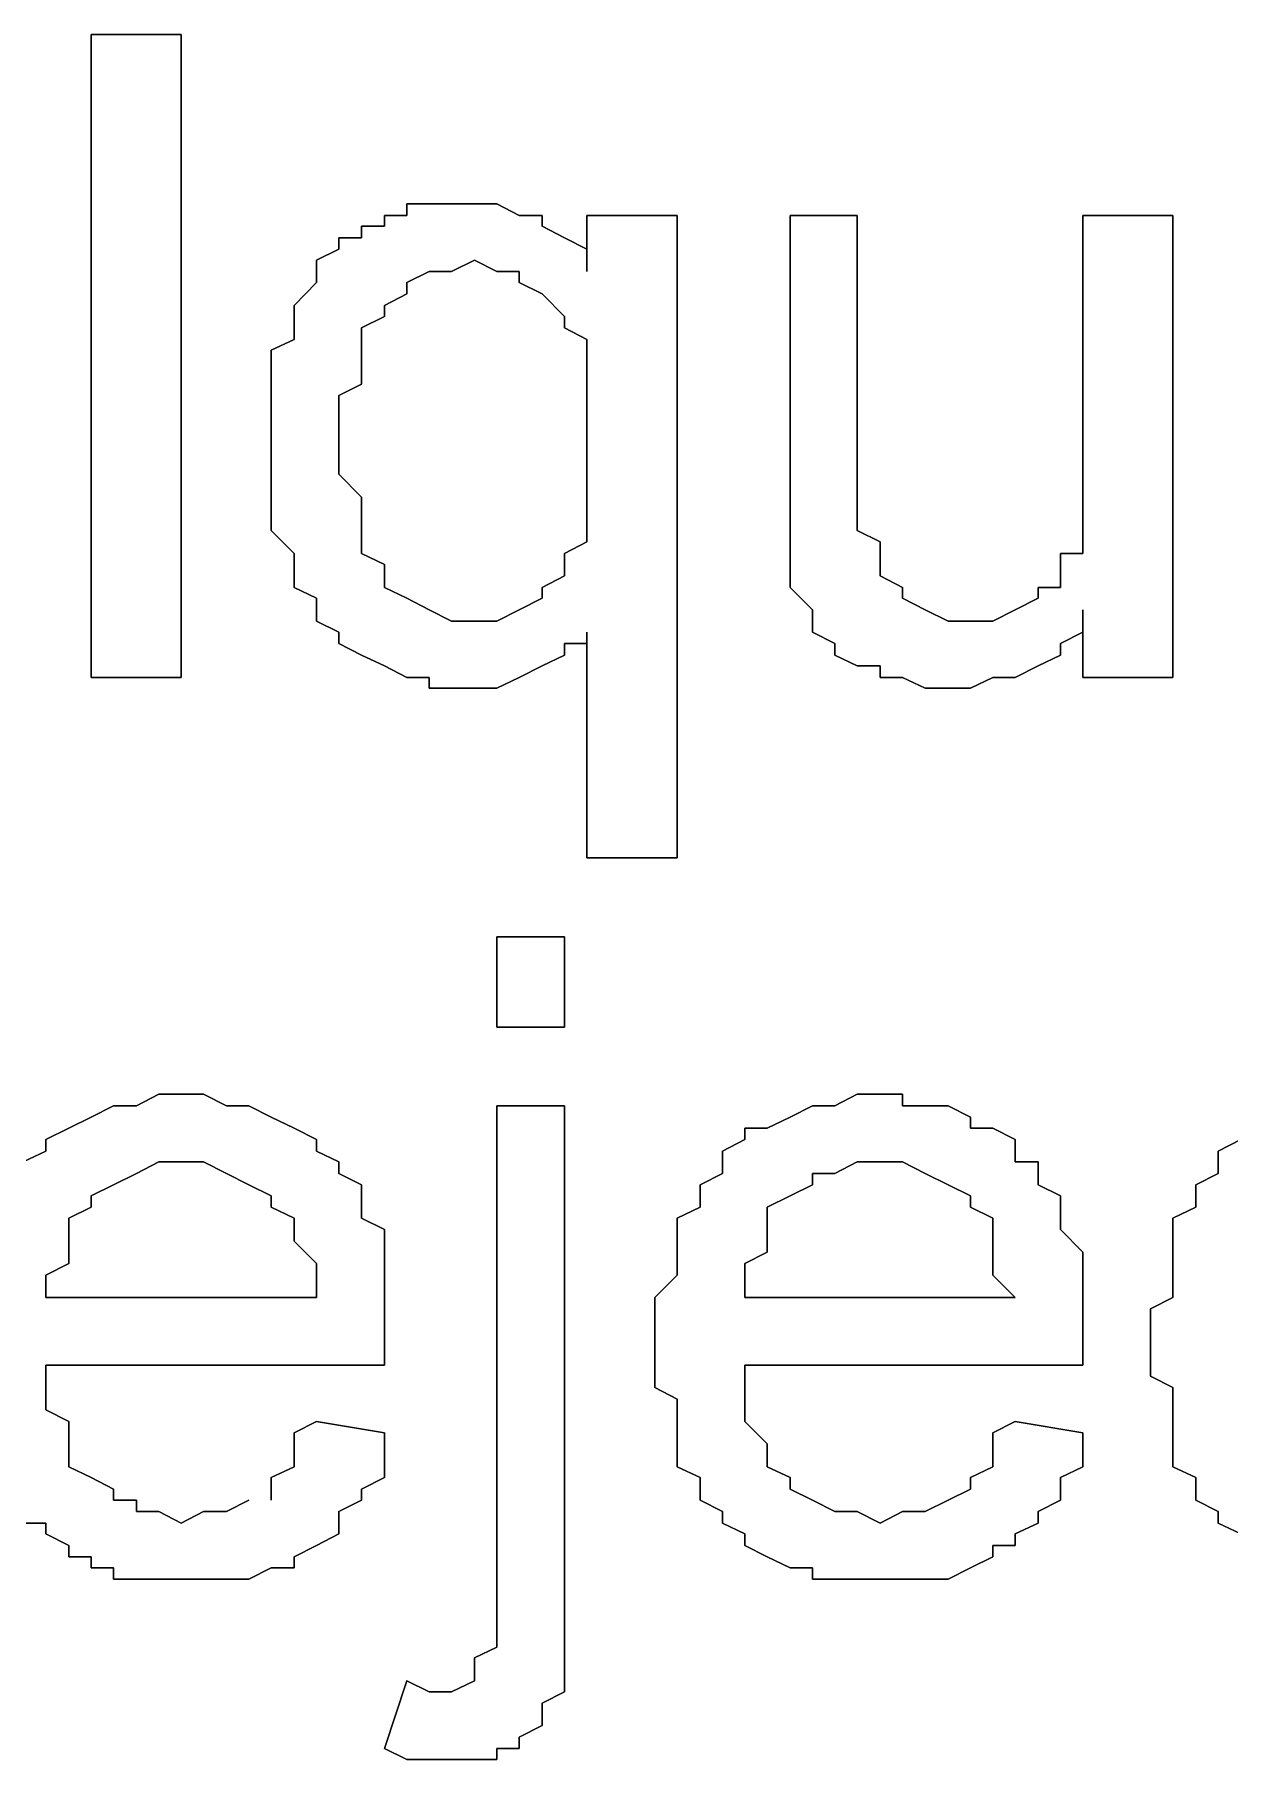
# Model space of a CAD drawing. Header units: metres. Extents: x 2.9 to 42.8, y 1.7 to 28.7.
# Drawn here: x 39.9962 to 40.1831, y 15.5875 to 15.8574 of the extents above; entities that cross this region are included whole.
import ezdxf

# ---------------------------------------------------------------- set-up
doc = ezdxf.new("R2010")
doc.units = ezdxf.units.M
doc.layers.add('GRIS', color=8, linetype='Continuous')

msp = doc.modelspace()

# ---------------------------------------------------------------- linework, layer by layer
at = {"layer": 'GRIS', "lineweight": -3}
for points in [[(40.0191, 15.8574), (40.005, 15.8574), (40.0191, 15.8574)], [(40.005, 15.8574), (40.005, 15.7568), (40.005, 15.8574)], [(40.0191, 15.7568), (40.0191, 15.8574), (40.0191, 15.7568)], [(40.0579, 15.8309), (40.0544, 15.8309), (40.0579, 15.8309)], [(40.0544, 15.8309), (40.0544, 15.8291), (40.0544, 15.8309)], [(40.0614, 15.8309), (40.0579, 15.8309), (40.0614, 15.8309)], [(40.065, 15.8309), (40.0614, 15.8309), (40.065, 15.8309)], [(40.0685, 15.8309), (40.065, 15.8309), (40.0685, 15.8309)], [(40.072, 15.8291), (40.0685, 15.8309), (40.072, 15.8291)], [(40.0509, 15.8274), (40.0473, 15.8274), (40.0509, 15.8274)], [(40.0473, 15.8274), (40.0473, 15.8256), (40.0473, 15.8274)], [(40.0544, 15.8291), (40.0509, 15.8291), (40.0544, 15.8291)], [(40.0509, 15.8291), (40.0509, 15.8274), (40.0509, 15.8291)], [(40.0756, 15.8291), (40.072, 15.8291), (40.0756, 15.8291)], [(40.0756, 15.8274), (40.0756, 15.8291), (40.0756, 15.8274)], [(40.0791, 15.8256), (40.0756, 15.8274), (40.0791, 15.8256)], [(40.0967, 15.8291), (40.0826, 15.8291), (40.0967, 15.8291)], [(40.0826, 15.8291), (40.0826, 15.8203), (40.0826, 15.8291)], [(40.0967, 15.7286), (40.0967, 15.8291), (40.0967, 15.7286)], [(40.1249, 15.8291), (40.1144, 15.8291), (40.1249, 15.8291)], [(40.1144, 15.8291), (40.1144, 15.785), (40.1144, 15.8291)], [(40.1249, 15.7886), (40.1249, 15.8291), (40.1249, 15.7886)], [(40.1743, 15.8291), (40.1602, 15.8291), (40.1743, 15.8291)], [(40.1602, 15.8291), (40.1602, 15.7903), (40.1602, 15.8291)], [(40.1743, 15.7568), (40.1743, 15.8291), (40.1743, 15.7568)], [(40.0473, 15.8256), (40.0438, 15.8256), (40.0473, 15.8256)], [(40.0438, 15.8256), (40.0438, 15.8238), (40.0438, 15.8256)], [(40.0826, 15.8238), (40.0791, 15.8256), (40.0826, 15.8238)], [(40.0438, 15.8238), (40.0403, 15.8221), (40.0438, 15.8238)], [(40.0403, 15.8221), (40.0403, 15.8203), (40.0403, 15.8221)], [(40.0614, 15.8203), (40.065, 15.8221), (40.0614, 15.8203)], [(40.065, 15.8221), (40.0685, 15.8203), (40.065, 15.8221)], [(40.0826, 15.8221), (40.0826, 15.8238), (40.0826, 15.8221)], [(40.0826, 15.8203), (40.0826, 15.8221), (40.0826, 15.8203)], [(40.0403, 15.8203), (40.0403, 15.8186), (40.0403, 15.8203)], [(40.0544, 15.8186), (40.0579, 15.8203), (40.0544, 15.8186)], [(40.0579, 15.8203), (40.0614, 15.8203), (40.0579, 15.8203)], [(40.0685, 15.8203), (40.072, 15.8203), (40.0685, 15.8203)], [(40.072, 15.8203), (40.072, 15.8186), (40.072, 15.8203)], [(40.0403, 15.8186), (40.0368, 15.815), (40.0403, 15.8186)], [(40.0509, 15.815), (40.0544, 15.8168), (40.0509, 15.815)], [(40.0544, 15.8168), (40.0544, 15.8186), (40.0544, 15.8168)], [(40.072, 15.8186), (40.0756, 15.8168), (40.072, 15.8186)], [(40.0756, 15.8168), (40.0791, 15.8133), (40.0756, 15.8168)], [(40.0368, 15.815), (40.0368, 15.8133), (40.0368, 15.815)], [(40.0509, 15.8133), (40.0509, 15.815), (40.0509, 15.8133)], [(40.0368, 15.8133), (40.0368, 15.8097), (40.0368, 15.8133)], [(40.0473, 15.8115), (40.0509, 15.8133), (40.0473, 15.8115)], [(40.0473, 15.8097), (40.0473, 15.8115), (40.0473, 15.8097)], [(40.0791, 15.8133), (40.0791, 15.8115), (40.0791, 15.8133)], [(40.0791, 15.8115), (40.0826, 15.8097), (40.0791, 15.8115)], [(40.0368, 15.8097), (40.0332, 15.808), (40.0368, 15.8097)], [(40.0473, 15.808), (40.0473, 15.8097), (40.0473, 15.808)], [(40.0826, 15.8097), (40.0826, 15.808), (40.0826, 15.8097)], [(40.0332, 15.808), (40.0332, 15.8062), (40.0332, 15.808)], [(40.0332, 15.8062), (40.0332, 15.8044), (40.0332, 15.8062)], [(40.0473, 15.8044), (40.0473, 15.808), (40.0473, 15.8044)], [(40.0826, 15.808), (40.0826, 15.8062), (40.0826, 15.808)], [(40.0826, 15.8062), (40.0826, 15.8027), (40.0826, 15.8062)], [(40.0332, 15.8044), (40.0332, 15.8009), (40.0332, 15.8044)], [(40.0438, 15.8009), (40.0473, 15.8027), (40.0438, 15.8009)], [(40.0473, 15.8027), (40.0473, 15.8044), (40.0473, 15.8027)], [(40.0826, 15.8027), (40.0826, 15.8009), (40.0826, 15.8027)], [(40.0332, 15.8009), (40.0332, 15.7992), (40.0332, 15.8009)], [(40.0438, 15.7974), (40.0438, 15.8009), (40.0438, 15.7974)], [(40.0826, 15.8009), (40.0826, 15.7974), (40.0826, 15.8009)], [(40.0332, 15.7992), (40.0332, 15.7956), (40.0332, 15.7992)], [(40.0438, 15.7939), (40.0438, 15.7974), (40.0438, 15.7939)], [(40.0826, 15.7974), (40.0826, 15.7956), (40.0826, 15.7974)], [(40.0332, 15.7956), (40.0332, 15.7939), (40.0332, 15.7956)], [(40.0826, 15.7956), (40.0826, 15.7921), (40.0826, 15.7956)], [(40.0332, 15.7939), (40.0332, 15.7921), (40.0332, 15.7939)], [(40.0332, 15.7921), (40.0332, 15.7886), (40.0332, 15.7921)], [(40.0438, 15.7903), (40.0438, 15.7939), (40.0438, 15.7903)], [(40.0826, 15.7921), (40.0826, 15.7886), (40.0826, 15.7921)], [(40.0438, 15.7886), (40.0438, 15.7903), (40.0438, 15.7886)], [(40.1602, 15.7903), (40.1602, 15.7886), (40.1602, 15.7903)], [(40.0332, 15.7886), (40.0332, 15.7868), (40.0332, 15.7886)], [(40.0332, 15.7868), (40.0332, 15.7833), (40.0332, 15.7868)], [(40.0473, 15.785), (40.0438, 15.7886), (40.0473, 15.785)], [(40.0826, 15.7886), (40.0826, 15.7868), (40.0826, 15.7886)], [(40.0826, 15.7868), (40.0826, 15.7833), (40.0826, 15.7868)], [(40.1249, 15.785), (40.1249, 15.7886), (40.1249, 15.785)], [(40.1602, 15.7886), (40.1602, 15.785), (40.1602, 15.7886)], [(40.0473, 15.7833), (40.0473, 15.785), (40.0473, 15.7833)], [(40.1144, 15.785), (40.1144, 15.7815), (40.1144, 15.785)], [(40.1249, 15.7833), (40.1249, 15.785), (40.1249, 15.7833)], [(40.1602, 15.785), (40.1602, 15.7833), (40.1602, 15.785)], [(40.0332, 15.7833), (40.0332, 15.7815), (40.0332, 15.7833)], [(40.0332, 15.7815), (40.0332, 15.7798), (40.0332, 15.7815)], [(40.0473, 15.7798), (40.0473, 15.7833), (40.0473, 15.7798)], [(40.0826, 15.7833), (40.0826, 15.7815), (40.0826, 15.7833)], [(40.0826, 15.7815), (40.0826, 15.7798), (40.0826, 15.7815)], [(40.1144, 15.7815), (40.1144, 15.7798), (40.1144, 15.7815)], [(40.1249, 15.7798), (40.1249, 15.7833), (40.1249, 15.7798)], [(40.1602, 15.7833), (40.1602, 15.7798), (40.1602, 15.7833)], [(40.0332, 15.7798), (40.0368, 15.7762), (40.0332, 15.7798)], [(40.0473, 15.778), (40.0473, 15.7798), (40.0473, 15.778)], [(40.0826, 15.7798), (40.0826, 15.778), (40.0826, 15.7798)], [(40.1144, 15.7798), (40.1144, 15.7762), (40.1144, 15.7798)], [(40.1285, 15.778), (40.1249, 15.7798), (40.1285, 15.778)], [(40.1602, 15.7798), (40.1602, 15.778), (40.1602, 15.7798)], [(40.0368, 15.7762), (40.0368, 15.7745), (40.0368, 15.7762)], [(40.0473, 15.7762), (40.0473, 15.778), (40.0473, 15.7762)], [(40.0509, 15.7745), (40.0473, 15.7762), (40.0509, 15.7745)], [(40.0826, 15.778), (40.0791, 15.7762), (40.0826, 15.778)], [(40.0791, 15.7762), (40.0791, 15.7745), (40.0791, 15.7762)], [(40.1144, 15.7762), (40.1144, 15.7745), (40.1144, 15.7762)], [(40.1285, 15.7762), (40.1285, 15.778), (40.1285, 15.7762)], [(40.1285, 15.7745), (40.1285, 15.7762), (40.1285, 15.7745)], [(40.1602, 15.7762), (40.1567, 15.7762), (40.1602, 15.7762)], [(40.1567, 15.7762), (40.1567, 15.7745), (40.1567, 15.7762)], [(40.1602, 15.778), (40.1602, 15.7762), (40.1602, 15.778)], [(40.0368, 15.7745), (40.0368, 15.7727), (40.0368, 15.7745)], [(40.0509, 15.7727), (40.0509, 15.7745), (40.0509, 15.7727)], [(40.0791, 15.7745), (40.0791, 15.7727), (40.0791, 15.7745)], [(40.1144, 15.7745), (40.1144, 15.7727), (40.1144, 15.7745)], [(40.1285, 15.7727), (40.1285, 15.7745), (40.1285, 15.7727)], [(40.1567, 15.7745), (40.1567, 15.7709), (40.1567, 15.7745)], [(40.0368, 15.7727), (40.0368, 15.7709), (40.0368, 15.7727)], [(40.0368, 15.7709), (40.0403, 15.7692), (40.0368, 15.7709)], [(40.0509, 15.7709), (40.0509, 15.7727), (40.0509, 15.7709)], [(40.0544, 15.7692), (40.0509, 15.7709), (40.0544, 15.7692)], [(40.0791, 15.7727), (40.0756, 15.7709), (40.0791, 15.7727)], [(40.0756, 15.7709), (40.0756, 15.7692), (40.0756, 15.7709)], [(40.1144, 15.7727), (40.1144, 15.7709), (40.1144, 15.7727)], [(40.1144, 15.7709), (40.1179, 15.7674), (40.1144, 15.7709)], [(40.132, 15.7709), (40.1285, 15.7727), (40.132, 15.7709)], [(40.132, 15.7692), (40.132, 15.7709), (40.132, 15.7692)], [(40.1567, 15.7709), (40.1532, 15.7709), (40.1567, 15.7709)], [(40.1532, 15.7709), (40.1532, 15.7692), (40.1532, 15.7709)], [(40.0403, 15.7692), (40.0403, 15.7674), (40.0403, 15.7692)], [(40.0579, 15.7674), (40.0544, 15.7692), (40.0579, 15.7674)], [(40.0756, 15.7692), (40.072, 15.7674), (40.0756, 15.7692)], [(40.1355, 15.7674), (40.132, 15.7692), (40.1355, 15.7674)], [(40.1532, 15.7692), (40.1496, 15.7674), (40.1532, 15.7692)], [(40.0403, 15.7674), (40.0403, 15.7656), (40.0403, 15.7674)], [(40.0403, 15.7656), (40.0438, 15.7639), (40.0403, 15.7656)], [(40.0614, 15.7656), (40.0579, 15.7674), (40.0614, 15.7656)], [(40.065, 15.7656), (40.0614, 15.7656), (40.065, 15.7656)], [(40.0685, 15.7656), (40.065, 15.7656), (40.0685, 15.7656)], [(40.072, 15.7674), (40.0685, 15.7656), (40.072, 15.7674)], [(40.1179, 15.7674), (40.1179, 15.7656), (40.1179, 15.7674)], [(40.1179, 15.7656), (40.1179, 15.7639), (40.1179, 15.7656)], [(40.1391, 15.7656), (40.1355, 15.7674), (40.1391, 15.7656)], [(40.1426, 15.7656), (40.1391, 15.7656), (40.1426, 15.7656)], [(40.1461, 15.7656), (40.1426, 15.7656), (40.1461, 15.7656)], [(40.1496, 15.7674), (40.1461, 15.7656), (40.1496, 15.7674)], [(40.1602, 15.7656), (40.1602, 15.7674), (40.1602, 15.7656)], [(40.1602, 15.7674), (40.1602, 15.7568), (40.1602, 15.7674)], [(40.1602, 15.7639), (40.1602, 15.7656), (40.1602, 15.7639)], [(40.0438, 15.7639), (40.0438, 15.7621), (40.0438, 15.7639)], [(40.0826, 15.7621), (40.0826, 15.7639), (40.0826, 15.7621)], [(40.0826, 15.7639), (40.0826, 15.7286), (40.0826, 15.7639)], [(40.1179, 15.7639), (40.1214, 15.7621), (40.1179, 15.7639)], [(40.1567, 15.7621), (40.1602, 15.7639), (40.1567, 15.7621)], [(40.0438, 15.7621), (40.0473, 15.7603), (40.0438, 15.7621)], [(40.0473, 15.7603), (40.0509, 15.7586), (40.0473, 15.7603)], [(40.0756, 15.7586), (40.0791, 15.7603), (40.0756, 15.7586)], [(40.0791, 15.7603), (40.0791, 15.7621), (40.0791, 15.7603)], [(40.0791, 15.7621), (40.0826, 15.7621), (40.0791, 15.7621)], [(40.1214, 15.7621), (40.1214, 15.7603), (40.1214, 15.7621)], [(40.1214, 15.7603), (40.1249, 15.7586), (40.1214, 15.7603)], [(40.1532, 15.7586), (40.1567, 15.7603), (40.1532, 15.7586)], [(40.1567, 15.7603), (40.1567, 15.7621), (40.1567, 15.7603)], [(40.005, 15.7568), (40.0191, 15.7568), (40.005, 15.7568)], [(40.0509, 15.7586), (40.0544, 15.7568), (40.0509, 15.7586)], [(40.0544, 15.7568), (40.0579, 15.7568), (40.0544, 15.7568)], [(40.0579, 15.7568), (40.0579, 15.7551), (40.0579, 15.7568)], [(40.0685, 15.7551), (40.072, 15.7568), (40.0685, 15.7551)], [(40.072, 15.7568), (40.0756, 15.7586), (40.072, 15.7568)], [(40.1249, 15.7586), (40.1285, 15.7586), (40.1249, 15.7586)], [(40.1285, 15.7586), (40.1285, 15.7568), (40.1285, 15.7586)], [(40.1285, 15.7568), (40.132, 15.7568), (40.1285, 15.7568)], [(40.132, 15.7568), (40.1355, 15.7551), (40.132, 15.7568)], [(40.1426, 15.7551), (40.1461, 15.7568), (40.1426, 15.7551)], [(40.1461, 15.7568), (40.1496, 15.7568), (40.1461, 15.7568)], [(40.1496, 15.7568), (40.1532, 15.7586), (40.1496, 15.7568)], [(40.1602, 15.7568), (40.1743, 15.7568), (40.1602, 15.7568)], [(40.0579, 15.7551), (40.0614, 15.7551), (40.0579, 15.7551)], [(40.0614, 15.7551), (40.065, 15.7551), (40.0614, 15.7551)], [(40.065, 15.7551), (40.0685, 15.7551), (40.065, 15.7551)], [(40.1355, 15.7551), (40.1391, 15.7551), (40.1355, 15.7551)], [(40.1391, 15.7551), (40.1426, 15.7551), (40.1391, 15.7551)], [(40.0826, 15.7286), (40.0967, 15.7286), (40.0826, 15.7286)], [(40.0791, 15.7162), (40.0685, 15.7162), (40.0791, 15.7162)], [(40.0685, 15.7162), (40.0685, 15.7021), (40.0685, 15.7162)], [(40.0791, 15.7021), (40.0791, 15.7162), (40.0791, 15.7021)], [(40.0685, 15.7021), (40.0791, 15.7021), (40.0685, 15.7021)], [(40.0085, 15.6898), (40.005, 15.688), (40.0085, 15.6898)], [(40.0121, 15.6898), (40.0085, 15.6898), (40.0121, 15.6898)], [(40.0156, 15.6916), (40.0121, 15.6898), (40.0156, 15.6916)], [(40.0191, 15.6916), (40.0156, 15.6916), (40.0191, 15.6916)], [(40.0226, 15.6916), (40.0191, 15.6916), (40.0226, 15.6916)], [(40.0262, 15.6898), (40.0226, 15.6916), (40.0262, 15.6898)], [(40.0297, 15.6898), (40.0262, 15.6898), (40.0297, 15.6898)], [(40.0332, 15.688), (40.0297, 15.6898), (40.0332, 15.688)], [(40.0791, 15.6898), (40.0685, 15.6898), (40.0791, 15.6898)], [(40.0685, 15.6898), (40.0685, 15.6139), (40.0685, 15.6898)], [(40.0791, 15.6122), (40.0791, 15.6898), (40.0791, 15.6122)], [(40.1179, 15.6898), (40.1144, 15.688), (40.1179, 15.6898)], [(40.1214, 15.6898), (40.1179, 15.6898), (40.1214, 15.6898)], [(40.1249, 15.6916), (40.1214, 15.6898), (40.1249, 15.6916)], [(40.1285, 15.6916), (40.1249, 15.6916), (40.1285, 15.6916)], [(40.132, 15.6916), (40.1285, 15.6916), (40.132, 15.6916)], [(40.132, 15.6898), (40.132, 15.6916), (40.132, 15.6898)], [(40.1355, 15.6898), (40.132, 15.6898), (40.1355, 15.6898)], [(40.1391, 15.6898), (40.1355, 15.6898), (40.1391, 15.6898)], [(40.1426, 15.688), (40.1391, 15.6898), (40.1426, 15.688)], [(40.005, 15.688), (40.0015, 15.6863), (40.005, 15.688)], [(40.0368, 15.6863), (40.0332, 15.688), (40.0368, 15.6863)], [(40.1144, 15.688), (40.1108, 15.6863), (40.1144, 15.688)], [(40.1426, 15.6863), (40.1426, 15.688), (40.1426, 15.6863)], [(40.0015, 15.6863), (39.9979, 15.6845), (40.0015, 15.6863)], [(39.9979, 15.6845), (39.9979, 15.6827), (39.9979, 15.6845)], [(40.0403, 15.6845), (40.0368, 15.6863), (40.0403, 15.6845)], [(40.0403, 15.6827), (40.0403, 15.6845), (40.0403, 15.6827)], [(40.1073, 15.6845), (40.1038, 15.6827), (40.1073, 15.6845)], [(40.1108, 15.6863), (40.1073, 15.6863), (40.1108, 15.6863)], [(40.1073, 15.6863), (40.1073, 15.6845), (40.1073, 15.6863)], [(40.1461, 15.6863), (40.1426, 15.6863), (40.1461, 15.6863)], [(40.1496, 15.6845), (40.1461, 15.6863), (40.1496, 15.6845)], [(40.1496, 15.6827), (40.1496, 15.6845), (40.1496, 15.6827)], [(40.1849, 15.6845), (40.1814, 15.6827), (40.1849, 15.6845)], [(39.9979, 15.6827), (39.9944, 15.681), (39.9979, 15.6827)], [(40.0438, 15.681), (40.0403, 15.6827), (40.0438, 15.681)], [(40.1038, 15.6827), (40.1038, 15.681), (40.1038, 15.6827)], [(40.1496, 15.681), (40.1496, 15.6827), (40.1496, 15.681)], [(40.1814, 15.6827), (40.1814, 15.681), (40.1814, 15.6827)], [(40.0085, 15.6774), (40.0121, 15.6792), (40.0085, 15.6774)], [(40.0121, 15.6792), (40.0156, 15.681), (40.0121, 15.6792)], [(40.0156, 15.681), (40.0191, 15.681), (40.0156, 15.681)], [(40.0191, 15.681), (40.0226, 15.681), (40.0191, 15.681)], [(40.0226, 15.681), (40.0262, 15.6792), (40.0226, 15.681)], [(40.0262, 15.6792), (40.0297, 15.6774), (40.0262, 15.6792)], [(40.0438, 15.6792), (40.0438, 15.681), (40.0438, 15.6792)], [(40.0473, 15.6774), (40.0438, 15.6792), (40.0473, 15.6774)], [(40.1038, 15.6792), (40.1003, 15.6774), (40.1038, 15.6792)], [(40.1038, 15.681), (40.1038, 15.6792), (40.1038, 15.681)], [(40.1179, 15.6774), (40.1179, 15.6792), (40.1179, 15.6774)], [(40.1179, 15.6792), (40.1214, 15.6792), (40.1179, 15.6792)], [(40.1214, 15.6792), (40.1249, 15.681), (40.1214, 15.6792)], [(40.1249, 15.681), (40.1285, 15.681), (40.1249, 15.681)], [(40.1285, 15.681), (40.132, 15.681), (40.1285, 15.681)], [(40.132, 15.681), (40.1355, 15.6792), (40.132, 15.681)], [(40.1355, 15.6792), (40.1391, 15.6774), (40.1355, 15.6792)], [(40.1532, 15.681), (40.1496, 15.681), (40.1532, 15.681)], [(40.1532, 15.6792), (40.1532, 15.681), (40.1532, 15.6792)], [(40.1532, 15.6774), (40.1532, 15.6792), (40.1532, 15.6774)], [(40.1814, 15.6792), (40.1779, 15.6774), (40.1814, 15.6792)], [(40.1814, 15.681), (40.1814, 15.6792), (40.1814, 15.681)], [(40.005, 15.6757), (40.0085, 15.6774), (40.005, 15.6757)], [(40.0297, 15.6774), (40.0332, 15.6757), (40.0297, 15.6774)], [(40.0473, 15.6757), (40.0473, 15.6774), (40.0473, 15.6757)], [(40.1003, 15.6774), (40.1003, 15.6757), (40.1003, 15.6774)], [(40.1144, 15.6757), (40.1179, 15.6774), (40.1144, 15.6757)], [(40.1391, 15.6774), (40.1426, 15.6757), (40.1391, 15.6774)], [(40.1567, 15.6757), (40.1532, 15.6774), (40.1567, 15.6757)], [(40.1779, 15.6774), (40.1779, 15.6757), (40.1779, 15.6774)], [(40.0015, 15.6722), (40.005, 15.6739), (40.0015, 15.6722)], [(40.005, 15.6739), (40.005, 15.6757), (40.005, 15.6739)], [(40.0332, 15.6757), (40.0332, 15.6739), (40.0332, 15.6757)], [(40.0332, 15.6739), (40.0368, 15.6722), (40.0332, 15.6739)], [(40.0473, 15.6739), (40.0473, 15.6757), (40.0473, 15.6739)], [(40.0473, 15.6722), (40.0473, 15.6739), (40.0473, 15.6722)], [(40.1003, 15.6739), (40.0967, 15.6722), (40.1003, 15.6739)], [(40.1003, 15.6757), (40.1003, 15.6739), (40.1003, 15.6757)], [(40.1108, 15.6739), (40.1144, 15.6757), (40.1108, 15.6739)], [(40.1108, 15.6722), (40.1108, 15.6739), (40.1108, 15.6722)], [(40.1426, 15.6757), (40.1426, 15.6739), (40.1426, 15.6757)], [(40.1426, 15.6739), (40.1461, 15.6722), (40.1426, 15.6739)], [(40.1567, 15.6739), (40.1567, 15.6757), (40.1567, 15.6739)], [(40.1567, 15.6722), (40.1567, 15.6739), (40.1567, 15.6722)], [(40.1779, 15.6739), (40.1743, 15.6722), (40.1779, 15.6739)], [(40.1779, 15.6757), (40.1779, 15.6739), (40.1779, 15.6757)], [(40.0015, 15.6704), (40.0015, 15.6722), (40.0015, 15.6704)], [(40.0015, 15.6669), (40.0015, 15.6704), (40.0015, 15.6669)], [(40.0368, 15.6722), (40.0368, 15.6704), (40.0368, 15.6722)], [(40.0368, 15.6704), (40.0368, 15.6686), (40.0368, 15.6704)], [(40.0509, 15.6704), (40.0473, 15.6722), (40.0509, 15.6704)], [(40.0509, 15.6669), (40.0509, 15.6704), (40.0509, 15.6669)], [(40.0967, 15.6722), (40.0967, 15.6704), (40.0967, 15.6722)], [(40.0967, 15.6704), (40.0967, 15.6669), (40.0967, 15.6704)], [(40.1108, 15.6704), (40.1108, 15.6722), (40.1108, 15.6704)], [(40.1108, 15.6669), (40.1108, 15.6704), (40.1108, 15.6669)], [(40.1461, 15.6722), (40.1461, 15.6704), (40.1461, 15.6722)], [(40.1461, 15.6704), (40.1461, 15.6686), (40.1461, 15.6704)], [(40.1567, 15.6704), (40.1567, 15.6722), (40.1567, 15.6704)], [(40.1602, 15.6669), (40.1567, 15.6704), (40.1602, 15.6669)], [(40.1743, 15.6722), (40.1743, 15.6704), (40.1743, 15.6722)], [(40.1743, 15.6704), (40.1743, 15.6669), (40.1743, 15.6704)], [(40.0368, 15.6686), (40.0403, 15.6651), (40.0368, 15.6686)], [(40.1461, 15.6686), (40.1461, 15.6651), (40.1461, 15.6686)], [(39.9979, 15.6633), (40.0015, 15.6651), (39.9979, 15.6633)], [(40.0015, 15.6651), (40.0015, 15.6669), (40.0015, 15.6651)], [(40.0403, 15.6651), (40.0403, 15.6633), (40.0403, 15.6651)], [(40.0509, 15.6651), (40.0509, 15.6669), (40.0509, 15.6651)], [(40.0509, 15.6633), (40.0509, 15.6651), (40.0509, 15.6633)], [(40.0967, 15.6669), (40.0967, 15.6651), (40.0967, 15.6669)], [(40.0967, 15.6651), (40.0967, 15.6633), (40.0967, 15.6651)], [(40.1073, 15.6651), (40.1108, 15.6669), (40.1073, 15.6651)], [(40.1073, 15.6633), (40.1073, 15.6651), (40.1073, 15.6633)], [(40.1461, 15.6651), (40.1461, 15.6633), (40.1461, 15.6651)], [(40.1602, 15.6651), (40.1602, 15.6669), (40.1602, 15.6651)], [(40.1602, 15.6633), (40.1602, 15.6651), (40.1602, 15.6633)], [(40.1743, 15.6669), (40.1743, 15.6651), (40.1743, 15.6669)], [(40.1743, 15.6651), (40.1743, 15.6633), (40.1743, 15.6651)], [(39.9979, 15.6598), (39.9979, 15.6633), (39.9979, 15.6598)], [(40.0403, 15.6633), (40.0403, 15.6598), (40.0403, 15.6633)], [(40.0509, 15.6598), (40.0509, 15.6633), (40.0509, 15.6598)], [(40.0967, 15.6633), (40.0932, 15.6598), (40.0967, 15.6633)], [(40.1073, 15.6598), (40.1073, 15.6633), (40.1073, 15.6598)], [(40.1461, 15.6633), (40.1496, 15.6598), (40.1461, 15.6633)], [(40.1602, 15.6598), (40.1602, 15.6633), (40.1602, 15.6598)], [(40.1743, 15.6633), (40.1743, 15.6598), (40.1743, 15.6633)], [(40.0403, 15.6598), (39.9979, 15.6598), (40.0403, 15.6598)], [(40.0509, 15.658), (40.0509, 15.6598), (40.0509, 15.658)], [(40.0932, 15.6598), (40.0932, 15.658), (40.0932, 15.6598)], [(40.1496, 15.6598), (40.1073, 15.6598), (40.1496, 15.6598)], [(40.1602, 15.658), (40.1602, 15.6598), (40.1602, 15.658)], [(40.1743, 15.6598), (40.1708, 15.658), (40.1743, 15.6598)], [(40.0509, 15.6545), (40.0509, 15.658), (40.0509, 15.6545)], [(40.0932, 15.658), (40.0932, 15.6545), (40.0932, 15.658)], [(40.1602, 15.6545), (40.1602, 15.658), (40.1602, 15.6545)], [(40.1708, 15.658), (40.1708, 15.6563), (40.1708, 15.658)], [(40.0509, 15.6528), (40.0509, 15.6545), (40.0509, 15.6528)], [(40.0932, 15.6545), (40.0932, 15.6528), (40.0932, 15.6545)], [(40.1602, 15.6528), (40.1602, 15.6545), (40.1602, 15.6528)], [(40.1708, 15.6563), (40.1708, 15.6528), (40.1708, 15.6563)], [(40.0509, 15.651), (40.0509, 15.6528), (40.0509, 15.651)], [(40.0932, 15.6528), (40.0932, 15.651), (40.0932, 15.6528)], [(40.1602, 15.651), (40.1602, 15.6528), (40.1602, 15.651)], [(40.1708, 15.6528), (40.1708, 15.651), (40.1708, 15.6528)], [(39.9979, 15.6475), (39.9979, 15.6492), (39.9979, 15.6475)], [(39.9979, 15.6492), (40.0509, 15.6492), (39.9979, 15.6492)], [(40.0509, 15.6492), (40.0509, 15.651), (40.0509, 15.6492)], [(40.0932, 15.651), (40.0932, 15.6475), (40.0932, 15.651)], [(40.1073, 15.6475), (40.1073, 15.6492), (40.1073, 15.6475)], [(40.1073, 15.6492), (40.1602, 15.6492), (40.1073, 15.6492)], [(40.1602, 15.6492), (40.1602, 15.651), (40.1602, 15.6492)], [(40.1708, 15.651), (40.1708, 15.6475), (40.1708, 15.651)], [(39.9979, 15.6439), (39.9979, 15.6475), (39.9979, 15.6439)], [(40.0932, 15.6475), (40.0932, 15.6457), (40.0932, 15.6475)], [(40.1073, 15.6439), (40.1073, 15.6475), (40.1073, 15.6439)], [(40.1708, 15.6475), (40.1743, 15.6457), (40.1708, 15.6475)], [(39.9979, 15.6422), (39.9979, 15.6439), (39.9979, 15.6422)], [(40.0932, 15.6457), (40.0967, 15.6439), (40.0932, 15.6457)], [(40.0967, 15.6439), (40.0967, 15.6404), (40.0967, 15.6439)], [(40.1073, 15.6422), (40.1073, 15.6439), (40.1073, 15.6422)], [(40.1743, 15.6457), (40.1743, 15.6439), (40.1743, 15.6457)], [(40.1743, 15.6439), (40.1743, 15.6404), (40.1743, 15.6439)], [(40.0015, 15.6404), (39.9979, 15.6422), (40.0015, 15.6404)], [(40.1073, 15.6404), (40.1073, 15.6422), (40.1073, 15.6404)], [(40.0015, 15.6369), (40.0015, 15.6404), (40.0015, 15.6369)], [(40.0403, 15.6404), (40.0368, 15.6386), (40.0403, 15.6404)], [(40.0368, 15.6386), (40.0368, 15.6351), (40.0368, 15.6386)], [(40.0509, 15.6386), (40.0403, 15.6404), (40.0509, 15.6386)], [(40.0509, 15.6369), (40.0509, 15.6386), (40.0509, 15.6369)], [(40.0967, 15.6404), (40.0967, 15.6386), (40.0967, 15.6404)], [(40.0967, 15.6386), (40.0967, 15.6369), (40.0967, 15.6386)], [(40.1108, 15.6369), (40.1073, 15.6404), (40.1108, 15.6369)], [(40.1496, 15.6404), (40.1461, 15.6386), (40.1496, 15.6404)], [(40.1461, 15.6386), (40.1461, 15.6351), (40.1461, 15.6386)], [(40.1602, 15.6386), (40.1496, 15.6404), (40.1602, 15.6386)], [(40.1602, 15.6369), (40.1602, 15.6386), (40.1602, 15.6369)], [(40.1743, 15.6404), (40.1743, 15.6386), (40.1743, 15.6404)], [(40.1743, 15.6386), (40.1743, 15.6369), (40.1743, 15.6386)], [(40.0015, 15.6351), (40.0015, 15.6369), (40.0015, 15.6351)], [(40.0509, 15.6333), (40.0509, 15.6369), (40.0509, 15.6333)], [(40.0967, 15.6369), (40.0967, 15.6333), (40.0967, 15.6369)], [(40.1108, 15.6351), (40.1108, 15.6369), (40.1108, 15.6351)], [(40.1602, 15.6333), (40.1602, 15.6369), (40.1602, 15.6333)], [(40.1743, 15.6369), (40.1743, 15.6333), (40.1743, 15.6369)], [(40.0015, 15.6333), (40.0015, 15.6351), (40.0015, 15.6333)], [(40.005, 15.6316), (40.0015, 15.6333), (40.005, 15.6316)], [(40.0368, 15.6333), (40.0332, 15.6316), (40.0368, 15.6333)], [(40.0368, 15.6351), (40.0368, 15.6333), (40.0368, 15.6351)], [(40.0509, 15.6316), (40.0509, 15.6333), (40.0509, 15.6316)], [(40.0967, 15.6333), (40.1003, 15.6316), (40.0967, 15.6333)], [(40.1108, 15.6333), (40.1108, 15.6351), (40.1108, 15.6333)], [(40.1144, 15.6316), (40.1108, 15.6333), (40.1144, 15.6316)], [(40.1461, 15.6333), (40.1426, 15.6316), (40.1461, 15.6333)], [(40.1461, 15.6351), (40.1461, 15.6333), (40.1461, 15.6351)], [(40.1567, 15.6316), (40.1602, 15.6333), (40.1567, 15.6316)], [(40.1743, 15.6333), (40.1779, 15.6316), (40.1743, 15.6333)], [(40.0085, 15.6298), (40.005, 15.6316), (40.0085, 15.6298)], [(40.0332, 15.6316), (40.0332, 15.6298), (40.0332, 15.6316)], [(40.0473, 15.6298), (40.0509, 15.6316), (40.0473, 15.6298)], [(40.1003, 15.6316), (40.1003, 15.6298), (40.1003, 15.6316)], [(40.1144, 15.6298), (40.1144, 15.6316), (40.1144, 15.6298)], [(40.1426, 15.6316), (40.1426, 15.6298), (40.1426, 15.6316)], [(40.1567, 15.6298), (40.1567, 15.6316), (40.1567, 15.6298)], [(40.1779, 15.6316), (40.1779, 15.6298), (40.1779, 15.6316)], [(40.0085, 15.6281), (40.0085, 15.6298), (40.0085, 15.6281)], [(40.0121, 15.6281), (40.0085, 15.6281), (40.0121, 15.6281)], [(40.0121, 15.6263), (40.0121, 15.6281), (40.0121, 15.6263)], [(40.0297, 15.6281), (40.0262, 15.6263), (40.0297, 15.6281)], [(40.0332, 15.6298), (40.0332, 15.6281), (40.0332, 15.6298)], [(40.0438, 15.6263), (40.0473, 15.6281), (40.0438, 15.6263)], [(40.0473, 15.6281), (40.0473, 15.6298), (40.0473, 15.6281)], [(40.1003, 15.6298), (40.1003, 15.6281), (40.1003, 15.6298)], [(40.1003, 15.6281), (40.1038, 15.6263), (40.1003, 15.6281)], [(40.1179, 15.6281), (40.1144, 15.6298), (40.1179, 15.6281)], [(40.1214, 15.6263), (40.1179, 15.6281), (40.1214, 15.6263)], [(40.1391, 15.6281), (40.1355, 15.6263), (40.1391, 15.6281)], [(40.1426, 15.6298), (40.1391, 15.6281), (40.1426, 15.6298)], [(40.1532, 15.6263), (40.1567, 15.6281), (40.1532, 15.6263)], [(40.1567, 15.6281), (40.1567, 15.6298), (40.1567, 15.6281)], [(40.1779, 15.6298), (40.1779, 15.6281), (40.1779, 15.6298)], [(40.1779, 15.6281), (40.1814, 15.6263), (40.1779, 15.6281)], [(40.0156, 15.6263), (40.0121, 15.6263), (40.0156, 15.6263)], [(40.0191, 15.6245), (40.0156, 15.6263), (40.0191, 15.6245)], [(40.0226, 15.6263), (40.0191, 15.6245), (40.0226, 15.6263)], [(40.0262, 15.6263), (40.0226, 15.6263), (40.0262, 15.6263)], [(40.0438, 15.6245), (40.0438, 15.6263), (40.0438, 15.6245)], [(40.1038, 15.6263), (40.1038, 15.6245), (40.1038, 15.6263)], [(40.1249, 15.6263), (40.1214, 15.6263), (40.1249, 15.6263)], [(40.1285, 15.6245), (40.1249, 15.6263), (40.1285, 15.6245)], [(40.132, 15.6263), (40.1285, 15.6245), (40.132, 15.6263)], [(40.1355, 15.6263), (40.132, 15.6263), (40.1355, 15.6263)], [(40.1532, 15.6245), (40.1532, 15.6263), (40.1532, 15.6245)], [(40.1814, 15.6263), (40.1814, 15.6245), (40.1814, 15.6263)], [(39.9944, 15.6245), (39.9979, 15.6245), (39.9944, 15.6245)], [(39.9979, 15.6245), (39.9979, 15.6228), (39.9979, 15.6245)], [(39.9979, 15.6228), (40.0015, 15.621), (39.9979, 15.6228)], [(40.0403, 15.621), (40.0438, 15.6228), (40.0403, 15.621)], [(40.0438, 15.6228), (40.0438, 15.6245), (40.0438, 15.6228)], [(40.1038, 15.6245), (40.1073, 15.6228), (40.1038, 15.6245)], [(40.1073, 15.6228), (40.1073, 15.621), (40.1073, 15.6228)], [(40.1496, 15.6228), (40.1532, 15.6245), (40.1496, 15.6228)], [(40.1496, 15.621), (40.1496, 15.6228), (40.1496, 15.621)], [(40.1814, 15.6245), (40.1849, 15.6228), (40.1814, 15.6245)], [(40.0015, 15.621), (40.0015, 15.6192), (40.0015, 15.621)], [(40.0015, 15.6192), (40.005, 15.6192), (40.0015, 15.6192)], [(40.005, 15.6192), (40.005, 15.6175), (40.005, 15.6192)], [(40.0368, 15.6192), (40.0403, 15.621), (40.0368, 15.6192)], [(40.0368, 15.6175), (40.0368, 15.6192), (40.0368, 15.6175)], [(40.1073, 15.621), (40.1108, 15.6192), (40.1073, 15.621)], [(40.1108, 15.6192), (40.1144, 15.6175), (40.1108, 15.6192)], [(40.1426, 15.6175), (40.1461, 15.6192), (40.1426, 15.6175)], [(40.1461, 15.6192), (40.1461, 15.621), (40.1461, 15.6192)], [(40.1461, 15.621), (40.1496, 15.621), (40.1461, 15.621)], [(40.005, 15.6175), (40.0085, 15.6175), (40.005, 15.6175)], [(40.0085, 15.6175), (40.0085, 15.6157), (40.0085, 15.6175)], [(40.0297, 15.6157), (40.0332, 15.6175), (40.0297, 15.6157)], [(40.0332, 15.6175), (40.0368, 15.6175), (40.0332, 15.6175)], [(40.1144, 15.6175), (40.1179, 15.6175), (40.1144, 15.6175)], [(40.1179, 15.6175), (40.1179, 15.6157), (40.1179, 15.6175)], [(40.1391, 15.6157), (40.1426, 15.6175), (40.1391, 15.6157)], [(40.0085, 15.6157), (40.0121, 15.6157), (40.0085, 15.6157)], [(40.0121, 15.6157), (40.0156, 15.6157), (40.0121, 15.6157)], [(40.0156, 15.6157), (40.0191, 15.6157), (40.0156, 15.6157)], [(40.0191, 15.6157), (40.0226, 15.6157), (40.0191, 15.6157)], [(40.0226, 15.6157), (40.0262, 15.6157), (40.0226, 15.6157)], [(40.0262, 15.6157), (40.0297, 15.6157), (40.0262, 15.6157)], [(40.0685, 15.6139), (40.0685, 15.6122), (40.0685, 15.6139)], [(40.1179, 15.6157), (40.1214, 15.6157), (40.1179, 15.6157)], [(40.1214, 15.6157), (40.1249, 15.6157), (40.1214, 15.6157)], [(40.1249, 15.6157), (40.1285, 15.6157), (40.1249, 15.6157)], [(40.1285, 15.6157), (40.132, 15.6157), (40.1285, 15.6157)], [(40.132, 15.6157), (40.1355, 15.6157), (40.132, 15.6157)], [(40.1355, 15.6157), (40.1391, 15.6157), (40.1355, 15.6157)], [(40.0685, 15.6122), (40.0685, 15.6087), (40.0685, 15.6122)], [(40.0791, 15.6104), (40.0791, 15.6122), (40.0791, 15.6104)], [(40.0685, 15.6087), (40.0685, 15.6051), (40.0685, 15.6087)], [(40.0791, 15.6069), (40.0791, 15.6104), (40.0791, 15.6069)], [(40.0791, 15.6034), (40.0791, 15.6069), (40.0791, 15.6034)], [(40.0685, 15.6051), (40.065, 15.6034), (40.0685, 15.6051)], [(40.065, 15.6034), (40.065, 15.6016), (40.065, 15.6034)], [(40.0791, 15.6016), (40.0791, 15.6034), (40.0791, 15.6016)], [(40.065, 15.6016), (40.065, 15.5998), (40.065, 15.6016)], [(40.0791, 15.5998), (40.0791, 15.6016), (40.0791, 15.5998)], [(40.0544, 15.5998), (40.0509, 15.5892), (40.0544, 15.5998)], [(40.0579, 15.5981), (40.0544, 15.5998), (40.0579, 15.5981)], [(40.0614, 15.5981), (40.0579, 15.5981), (40.0614, 15.5981)], [(40.065, 15.5998), (40.0614, 15.5981), (40.065, 15.5998)], [(40.0756, 15.5963), (40.0791, 15.5981), (40.0756, 15.5963)], [(40.0791, 15.5981), (40.0791, 15.5998), (40.0791, 15.5981)], [(40.0756, 15.5945), (40.0756, 15.5963), (40.0756, 15.5945)], [(40.072, 15.591), (40.0756, 15.5928), (40.072, 15.591)], [(40.0756, 15.5928), (40.0756, 15.5945), (40.0756, 15.5928)], [(40.072, 15.5892), (40.072, 15.591), (40.072, 15.5892)], [(40.0509, 15.5892), (40.0544, 15.5875), (40.0509, 15.5892)], [(40.0544, 15.5875), (40.0579, 15.5875), (40.0544, 15.5875)], [(40.0579, 15.5875), (40.0614, 15.5875), (40.0579, 15.5875)], [(40.0614, 15.5875), (40.065, 15.5875), (40.0614, 15.5875)], [(40.065, 15.5875), (40.0685, 15.5875), (40.065, 15.5875)], [(40.0685, 15.5875), (40.0685, 15.5892), (40.0685, 15.5875)], [(40.0685, 15.5892), (40.072, 15.5892), (40.0685, 15.5892)]]:
    msp.add_lwpolyline(points, dxfattribs=at)

doc.saveas('drawing.dxf')
